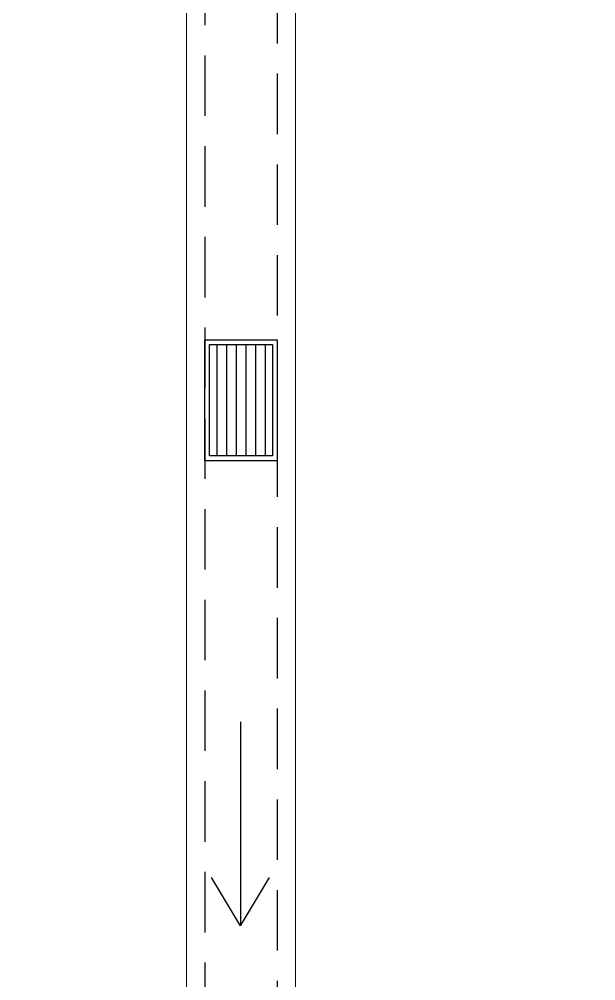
# Model space of a CAD drawing. Header units: inches. Extents: x -86493719 to 430035, y 21644 to 1519532.
# Drawn here: x 62292 to 64677, y 74404 to 78379 of the extents above; entities that cross this region are included whole.
import ezdxf

# ---------------------------------------------------------------- set-up
doc = ezdxf.new("R2010")
doc.units = ezdxf.units.IN
doc.header["$MEASUREMENT"] = 0
doc.linetypes.add('DASHED2', pattern=[0.375, 0.25, -0.125])
doc.layers.add('drain', color=8, linetype='Continuous')
doc.layers.add('MSGRATING', color=8, linetype='Continuous')
doc.layers.add('LW', color=8, linetype='Continuous', lineweight=20)

# ---------------------------------------------------------------- blocks, each defined once
blk = doc.blocks.new('ARR')
at = {"layer": 'drain'}
for p, q in [((-2150568.8, -694433.7), (-2150768.5, -694314.1)), ((-2151412.9, -694433.7), (-2150568.8, -694433.7)), ((-2150568.8, -694433.7), (-2150768.5, -694553.3))]:
    blk.add_line(p, q, dxfattribs=at)

msp = doc.modelspace()

# ---------------------------------------------------------------- linework, layer by layer
at = {"layer": 'drain', "linetype": 'DASHED2', "ltscale": 1000}
for points in [[(48284.3, 84028.6), (59359.3, 84028.6), (59359.3, 81528.6), (63359.3, 81528.6), (63359.3, 66078.6), (61359.3, 66078.6), (61359.3, 63103.6), (64859.3, 63103.6), (64859.3, 54578.6), (63359.3, 54578.6), (63359.3, 47578.6), (38409.3, 47578.6), (38409.3, 58028.6)], [(48284.3, 83728.6), (59059.3, 83728.6), (59059.3, 81228.6), (63059.3, 81228.6), (63059.3, 66378.6), (61059.3, 66378.6), (61059.3, 62803.6), (64559.3, 62803.6), (64559.3, 54878.6), (63059.3, 54878.6), (63059.3, 47878.6), (38709.3, 47878.6), (38709.3, 57728.6)]]:
    msp.add_lwpolyline(points, dxfattribs=at)
at = {"layer": 'LW'}
for p, q in [((63434.3, 81603.6), (63434.3, 66003.6)), ((62984.3, 81153.6), (62984.3, 66453.6))]:
    msp.add_line(p, q, dxfattribs=at)
at = {"layer": 'MSGRATING'}
for p, q in [((63109.3, 77033.6), (63109.3, 76573.6)), ((63149.3, 77033.6), (63149.3, 76573.6)), ((63189.3, 77033.6), (63189.3, 76573.6)), ((63229.3, 77033.6), (63229.3, 76573.6)), ((63269.3, 77033.6), (63269.3, 76573.6)), ((63309.3, 77033.6), (63309.3, 76573.6))]:
    msp.add_line(p, q, dxfattribs=at)
for points in [[(63059.3, 77053.6), (63359.3, 77053.6), (63359.3, 76553.6), (63059.3, 76553.6)], [(63079.3, 77033.6), (63339.3, 77033.6), (63339.3, 76573.6), (63079.3, 76573.6)]]:
    msp.add_lwpolyline(points, close=True, dxfattribs=at)

# ---------------------------------------------------------------- block references
at = {"layer": 'drain', "rotation": 270}
msp.add_blockref('ARR', (757641.3, -2075938.5), dxfattribs=at)

doc.saveas('drawing.dxf')
